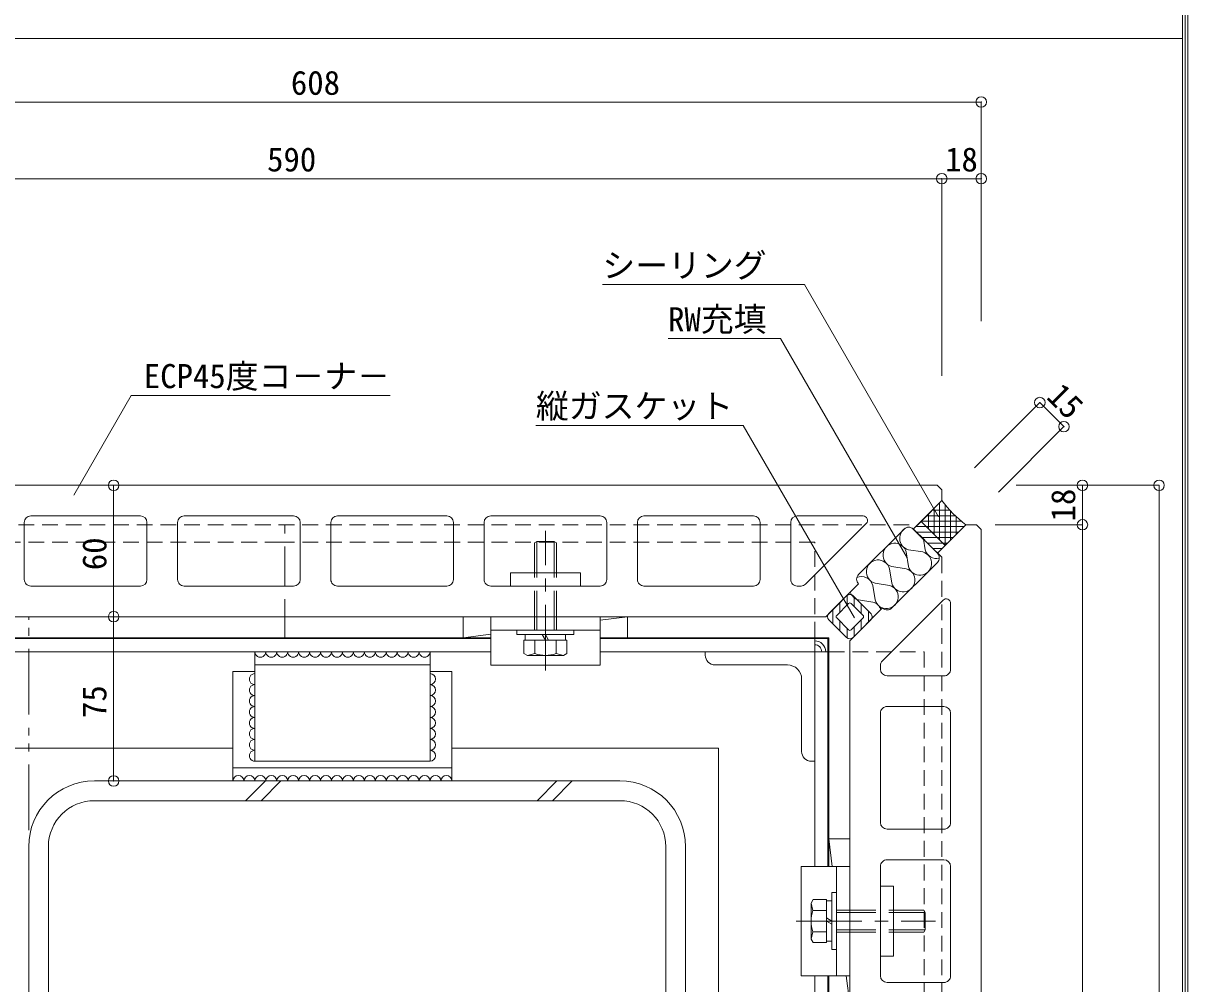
# Model space of a CAD drawing. Units: millimetres at full size, sheet at 1:6; details may follow other scales. Extents: x -1209 to 1209, y -852 to 852.
# Drawn here: x 678 to 1209, y -449 to -11 of the extents above; entities that cross this region are included whole.
import ezdxf
from ezdxf.enums import TextEntityAlignment as Align

# ---------------------------------------------------------------- set-up
doc = ezdxf.new("R2010")
doc.units = ezdxf.units.MM
doc.header["$LTSCALE"] = 6
doc.header["$PDMODE"] = 32
doc.header["$PDSIZE"] = 4.8
for name, pattern in [('CHAIN1', [8, 5, -1, 1, -1]), ('DASHED1', [1.8, 1.2, -0.6]), ('DASHED3', [4, 3, -1]), ('DOUBLE_CHAIN1', [8.8, 5, -1, 0.6, -0.6, 0.6, -1])]:
    doc.linetypes.add(name, pattern=pattern)
for name, color, linetype, lineweight in [('0-0_WAKU', 7, 'Continuous', 5), ('0-1_AL', 5, 'Continuous', 5), ('0-2_SUNPO', 7, 'Continuous', 5), ('0-3_STEEL', 6, 'Continuous', 5), ('0-4_KANAMONO', 6, 'Continuous', 5), ('0-5_FUKUSIZA', 3, 'Continuous', 5), ('0-6_HIFUKU', 4, 'Continuous', 5), ('0-7_KUTAI', 4, 'Continuous', 5)]:
    doc.layers.add(name, color=color, linetype=linetype, lineweight=lineweight)
doc.styles.add('ＭＳ ゴシック', font='')
doc.styles.get('ＭＳ ゴシック').set_extended_font_data('MS Gothic')

msp = doc.modelspace()

# ---------------------------------------------------------------- linework, layer by layer
at = {"layer": '0-0_WAKU'}
for p, q in [((1208.207, 851.207), (1208.207, -851.207)), ((1209.414, 852.414), (1209.414, -852.414)), ((1207, 850), (1207, -850)), ((0, -17.85), (1207, -17.85))]:
    msp.add_line(p, q, dxfattribs=at)
at = {"layer": '0-1_AL'}
for p, q in [((1094.977, -221.798), (509.218, -221.798)), ((1097.098, -223.919), (1094.977, -221.798)), ((1097.098, -223.919), (1097.098, -228.798)), ((1097.098, -228.798), (1084.098, -241.798)), ((678.098, -238.798), (678.098, -264.798)), ((731.098, -235.798), (681.098, -235.798)), ((734.098, -238.798), (734.098, -264.798)), ((748.098, -238.798), (748.098, -264.798)), ((801.098, -235.798), (751.098, -235.798)), ((804.098, -238.798), (804.098, -264.798)), ((818.098, -238.798), (818.098, -264.798)), ((871.098, -235.798), (821.098, -235.798)), ((874.098, -238.798), (874.098, -264.798)), ((888.098, -238.798), (888.098, -264.798)), ((941.098, -235.798), (891.098, -235.798)), ((944.098, -238.798), (944.098, -264.798)), ((958.098, -238.798), (958.098, -264.798)), ((1011.098, -235.798), (961.098, -235.798)), ((1014.098, -238.798), (1014.098, -264.798)), ((1028.098, -264.798), (1028.098, -238.798)), ((1061.228, -235.798), (1031.098, -235.798)), ((1062.642, -239.212), (1034.935, -266.919)), ((1079.855, -241.798), (1059.098, -262.555)), ((1108.098, -239.798), (1095.098, -252.798)), ((1112.977, -239.798), (1108.098, -239.798)), ((1112.977, -239.798), (1115.098, -241.919)), ((1115.098, -241.919), (1115.098, -778.369)), ((1095.098, -257.04), (1074.341, -277.798)), ((731.098, -267.798), (681.098, -267.798)), ((801.098, -267.798), (751.098, -267.798)), ((871.098, -267.798), (821.098, -267.798)), ((941.098, -267.798), (891.098, -267.798)), ((1011.098, -267.798), (961.098, -267.798)), ((1032.814, -267.798), (1031.098, -267.798)), ((1059.098, -266.798), (1044.098, -281.798)), ((1097.684, -274.254), (1069.977, -301.961)), ((1101.098, -275.668), (1101.098, -305.798)), ((1044.098, -281.798), (509.218, -281.798)), ((1070.098, -277.798), (1055.098, -292.798)), ((1055.098, -292.798), (1055.098, -778.369)), ((1069.098, -304.082), (1069.098, -305.798)), ((1072.098, -308.798), (1098.098, -308.798)), ((1098.098, -322.798), (1072.098, -322.798)), ((1069.098, -325.798), (1069.098, -375.798)), ((1101.098, -325.798), (1101.098, -375.798)), ((1098.098, -378.798), (1072.098, -378.798)), ((1098.098, -392.798), (1072.098, -392.798)), ((1069.098, -395.798), (1069.098, -445.798)), ((1101.098, -395.798), (1101.098, -445.798)), ((1098.098, -448.798), (1072.098, -448.798))]:
    msp.add_line(p, q, dxfattribs=at)
for centre, radius, start, end in [((681.098, -238.798), 3, 89.99998, 179.99998), ((731.098, -238.798), 3, 0, 90), ((751.098, -238.798), 3, 89.99998, 179.99998), ((801.098, -238.798), 3, 0, 90), ((821.098, -238.798), 3, 89.99998, 179.99998), ((871.098, -238.798), 3, 0, 90), ((891.098, -238.798), 3, 89.99998, 179.99998), ((941.098, -238.798), 3, 0, 90), ((961.098, -238.798), 3, 89.99998, 179.99998), ((1011.098, -238.798), 3, 0, 90), ((1031.098, -238.798), 3, 89.99998, 179.99998), ((1061.228, -237.798), 2, 315.00023, 89.99998), ((1081.977, -243.919), 3, 44.99913, 134.99997), ((1092.977, -254.919), 3, 314.99998, 45.00081), ((681.098, -264.798), 3, 179.99998, 269.99998), ((731.098, -264.798), 3, 270, 0), ((751.098, -264.798), 3, 179.99998, 269.99998), ((801.098, -264.798), 3, 270, 0), ((821.098, -264.798), 3, 179.99998, 269.99998), ((871.098, -264.798), 3, 270, 0), ((891.098, -264.798), 3, 179.99998, 269.99998), ((941.098, -264.798), 3, 270, 0), ((961.098, -264.798), 3, 179.99998, 269.99998), ((1011.098, -264.798), 3, 270, 0), ((1031.098, -264.798), 3, 179.99998, 269.99998), ((1061.219, -264.676), 3, 134.99994, 225.00081), ((1032.814, -264.798), 3, 269.99998, 315.00021), ((1099.098, -275.668), 2, 359.99998, 134.99976), ((1072.219, -275.676), 3, 224.99913, 314.99995), ((1072.098, -304.082), 3, 134.99977, 180), ((1072.098, -305.798), 3, 179.99994, 269.99994), ((1098.098, -305.798), 3, 269.99992, 359.99997), ((1072.098, -325.798), 3, 89.99994, 179.99994), ((1098.098, -325.798), 3, 359.99997, 89.99997), ((1072.098, -375.798), 3, 179.99994, 269.99994), ((1098.098, -375.798), 3, 269.99992, 359.99997), ((1072.098, -395.798), 3, 89.99994, 179.99994), ((1098.098, -395.798), 3, 359.99997, 89.99997), ((1072.098, -445.798), 3, 179.99994, 269.99994), ((1098.098, -445.798), 3, 269.99992, 359.99997)]:
    msp.add_arc(centre, radius, start, end, dxfattribs=at)
at = {"layer": '0-2_SUNPO'}
for p, q in [((507.099, -46.799), (1115.098, -46.799)), ((1115.098, -46.799), (1115.098, -146.799)), ((507.099, -81.799), (1097.098, -81.799)), ((1097.098, -81.799), (1097.098, -171.799)), ((1097.098, -81.799), (1115.098, -81.799)), ((1034.376, -130.17), (942.086, -130.17)), ((1095.624, -236.255), (1034.376, -130.17)), ((1023.507, -154.795), (972.086, -154.795)), ((1081.336, -254.958), (1023.507, -154.795)), ((700.667, -226.272), (726.957, -180.737)), ((726.957, -180.737), (845.16, -180.737)), ((1112.027, -213.869), (1141.883, -184.013)), ((1141.883, -184.013), (1152.883, -195.012)), ((911.753, -194.42), (1006.449, -194.42)), ((1057.18, -282.289), (1006.449, -194.42)), ((1123.026, -224.869), (1152.883, -195.012)), ((718.902, -281.799), (718.902, -221.799)), ((1196.326, -221.798), (1131.137, -221.798)), ((1161.326, -239.798), (1161.326, -221.798)), ((1196.326, -778.369), (1196.326, -221.798)), ((1161.326, -239.798), (1121.503, -239.798)), ((1161.326, -778.369), (1161.326, -239.798)), ((718.902, -356.797), (718.902, -281.799))]:
    msp.add_line(p, q, dxfattribs=at)
for p in [(1115.098, -46.799), (1097.098, -81.799), (1115.098, -81.799), (1141.883, -184.013), (1152.883, -195.012), (718.902, -221.799), (1161.326, -221.798), (1196.326, -221.798), (1161.326, -239.798), (718.902, -281.799), (718.902, -356.797)]:
    msp.add_point(p, dxfattribs=at)
at = {"layer": '0-3_STEEL', "linetype": 'DASHED1'}
for p, q in [((795.206, -247.797), (431.12, -247.797)), ((1039.099, -247.797), (795.206, -247.797)), ((1039.099, -291.399), (1039.099, -247.797)), ((1045.497, -297.797), (1089.099, -297.797)), ((1089.099, -297.797), (1089.099, -526.798))]:
    msp.add_line(p, q, dxfattribs=at)
at = {"layer": '0-3_STEEL'}
for p, q in [((891.096, -291.798), (670.49, -291.798)), ((1039.099, -291.799), (941.097, -291.799)), ((1039.098, -291.799), (1039.098, -395.789)), ((891.096, -297.798), (661.097, -297.798)), ((1045.097, -297.798), (941.097, -297.798)), ((1045.097, -297.797), (1045.097, -395.789)), ((1039.098, -445.79), (1039.098, -675.798))]:
    msp.add_line(p, q, dxfattribs=at)
at = {"layer": '0-4_KANAMONO', "linetype": 'DASHED1'}
for p, q in [((1082.248, -239.799), (431.12, -239.799)), ((1097.097, -254.648), (1082.248, -239.799)), ((1097.097, -254.648), (1097.097, -778.369))]:
    msp.add_line(p, q, dxfattribs=at)
at = {"layer": '0-4_KANAMONO', "linetype": 'DASHED3'}
for p, q in [((797.102, -291.812), (797.096, -239.812)), ((911.097, -287.95), (911.097, -261.799)), ((912.099, -287.95), (912.099, -261.799)), ((920.097, -287.95), (920.097, -261.799)), ((921.099, -287.95), (921.099, -261.799)), ((1048.946, -415.787), (1075.097, -415.787)), ((1048.946, -416.789), (1075.097, -416.789)), ((1048.946, -424.787), (1075.097, -424.787)), ((1048.946, -425.789), (1075.097, -425.789))]:
    msp.add_line(p, q, dxfattribs=at)
at = {"layer": '0-4_KANAMONO', "color": 7, "linetype": 'CHAIN1'}
for p, q in [((916.098, -306.322), (916.098, -242.563)), ((1030.546, -420.787), (1094.305, -420.802))]:
    msp.add_line(p, q, dxfattribs=at)
at = {"layer": '0-4_KANAMONO'}
for p, q in [((911.097, -261.799), (911.097, -248.029)), ((912.096, -261.799), (912.096, -247.45)), ((920.097, -261.799), (920.097, -247.45)), ((920.097, -247.45), (921.096, -248.029)), ((921.096, -261.799), (921.096, -248.029)), ((900.098, -261.799), (932.098, -261.799)), ((900.098, -267.799), (900.098, -261.799)), ((932.098, -267.799), (932.098, -261.799)), ((900.098, -267.799), (932.098, -267.799)), ((891.096, -303.952), (891.096, -281.8)), ((891.096, -281.8), (941.097, -281.8)), ((941.097, -303.952), (941.097, -281.8)), ((661.097, -291.399), (891.096, -291.399)), ((661.097, -291.799), (891.096, -291.799)), ((891.096, -287.95), (941.097, -287.95)), ((903.098, -289.951), (903.098, -287.95)), ((929.098, -289.951), (903.098, -289.951)), ((926.598, -287.95), (905.598, -287.95)), ((925.911, -292.45), (906.282, -292.45)), ((906.282, -298.546), (906.282, -292.45)), ((906.897, -292.45), (906.897, -289.951)), ((911.19, -298.624), (911.19, -292.45)), ((916.098, -292.45), (914.655, -289.951)), ((917.541, -292.45), (916.098, -289.951)), ((921.003, -298.624), (921.003, -292.45)), ((925.296, -292.45), (925.296, -289.951)), ((925.911, -298.546), (925.911, -292.45)), ((929.098, -289.951), (929.098, -287.95)), ((941.097, -291.399), (1045.499, -291.399)), ((943.491, -291.799), (1045.098, -291.799)), ((1045.097, -393.405), (1045.097, -291.798)), ((1045.497, -395.789), (1045.497, -291.397)), ((924.348, -299.452), (907.848, -299.452)), ((921.003, -298.627), (924.348, -299.452)), ((924.348, -299.452), (925.914, -298.549)), ((891.096, -303.952), (941.097, -303.952)), ((1032.944, -445.79), (1032.944, -395.789)), ((1032.944, -395.789), (1055.096, -395.789)), ((1048.946, -445.79), (1048.946, -395.789)), ((1055.096, -445.79), (1055.096, -395.789)), ((1046.945, -407.788), (1046.945, -433.788)), ((1046.945, -407.788), (1048.946, -407.788)), ((1069.097, -404.788), (1075.097, -404.788)), ((1069.097, -436.788), (1069.097, -404.788)), ((1075.097, -436.788), (1075.097, -404.788)), ((1037.444, -412.538), (1038.347, -410.972)), ((1037.444, -412.538), (1037.444, -429.038)), ((1038.269, -415.883), (1037.444, -412.538)), ((1038.35, -410.975), (1044.446, -410.975)), ((1044.446, -410.975), (1044.446, -430.604)), ((1044.446, -411.59), (1046.945, -411.59)), ((1048.946, -410.288), (1048.946, -431.288)), ((1038.272, -415.883), (1044.446, -415.883)), ((1044.446, -419.345), (1046.945, -420.788)), ((1075.097, -415.79), (1088.867, -415.79)), ((1075.097, -416.789), (1089.446, -416.789)), ((1089.446, -416.789), (1088.867, -415.79)), ((1044.446, -420.788), (1046.945, -422.231)), ((1075.097, -424.79), (1089.446, -424.79)), ((1038.272, -425.696), (1044.446, -425.696)), ((1038.35, -430.604), (1044.446, -430.604)), ((1044.446, -429.989), (1046.945, -429.989)), ((1075.097, -425.789), (1088.867, -425.789)), ((1046.945, -433.788), (1048.946, -433.788)), ((1069.097, -436.788), (1075.097, -436.788)), ((1032.944, -445.79), (1055.096, -445.79)), ((1045.097, -675.798), (1045.097, -445.79)), ((1045.497, -675.798), (1045.497, -445.79))]:
    msp.add_line(p, q, dxfattribs=at)
for points in [[(920.097, -247.45), (912.096, -247.45), (911.097, -248.029)], [(911.19, -298.627), (907.848, -299.452), (906.282, -298.549)], [(1089.446, -416.789), (1089.446, -424.79), (1088.867, -425.789)], [(1038.269, -425.696), (1037.444, -429.038), (1038.347, -430.604)]]:
    msp.add_lwpolyline(points, dxfattribs=at)
for centre, start, end in [((916.098, -284.452), 250.903, 289.09679), ((1052.444, -420.788), 160.90317, 199.09695)]:
    msp.add_arc(centre, 15, start, end, dxfattribs=at)
at = {"layer": '0-5_FUKUSIZA'}
for p, q in [((1100.776, -233.176), (1092.72, -233.176)), ((1093.613, -244.242), (1093.613, -232.282)), ((1096.113, -246.742), (1096.113, -229.782)), ((1098.614, -249.282), (1098.614, -230.711)), ((1099.041, -230.839), (1099.053, -230.839)), ((1101.113, -246.782), (1101.113, -233.536)), ((1087.634, -238.262), (1098.634, -249.262)), ((1106.057, -238.176), (1087.72, -238.176)), ((1103.248, -235.676), (1090.22, -235.676)), ((1091.026, -241.655), (1091.026, -234.869)), ((1103.614, -244.282), (1103.614, -236.021)), ((1095.098, -252.798), (1084.098, -241.798)), ((1091.943, -240.676), (1085.22, -240.676)), ((1094.442, -243.176), (1085.476, -243.176)), ((1093.526, -240.676), (1091.943, -240.676)), ((1107.22, -240.676), (1093.526, -240.676)), ((1096.026, -243.176), (1094.442, -243.176)), ((1104.72, -243.176), (1096.026, -243.176)), ((1102.22, -245.676), (1087.976, -245.676)), ((1088.744, -246.443), (1089.483, -251.223)), ((1099.72, -248.176), (1090.476, -248.176)), ((1080.841, -252.244), (1081.862, -258.845)), ((1081.862, -251.224), (1088.462, -252.244)), ((1097.22, -250.676), (1092.976, -250.676)), ((1073.219, -259.866), (1074.24, -266.466)), ((1074.24, -258.845), (1080.84, -259.866)), ((1065.598, -267.487), (1066.619, -274.087)), ((1066.619, -266.466), (1073.219, -267.487)), ((1045.56, -280.305), (1053.649, -272.216)), ((1049.102, -281.176), (1054.517, -275.76)), ((1055.72, -275.76), (1061.135, -281.176)), ((1056.453, -272.09), (1064.806, -280.443)), ((1058.998, -274.088), (1065.598, -275.109)), ((1053.643, -291.342), (1045.553, -283.253)), ((1049.102, -282.379), (1054.517, -287.794)), ((1055.72, -287.794), (1061.136, -282.379)), ((1056.591, -291.336), (1064.68, -283.247))]:
    msp.add_line(p, q, dxfattribs=at)
at = {"layer": '0-5_FUKUSIZA', "linetype": 'DASHED1'}
for p, q in [((1050.565, -279.713), (1050.565, -275.3)), ((1053.815, -276.463), (1053.815, -272.067)), ((1057.065, -277.105), (1057.064, -272.702)), ((1060.315, -280.355), (1060.315, -275.953)), ((1047.314, -285.014), (1047.315, -278.551)), ((1063.565, -284.362), (1063.564, -279.202)), ((1050.565, -288.264), (1050.565, -283.842)), ((1053.815, -291.494), (1053.815, -287.092)), ((1057.065, -290.862), (1057.065, -286.45)), ((1060.315, -287.612), (1060.315, -283.2))]:
    msp.add_line(p, q, dxfattribs=at)
at = {"layer": '0-5_FUKUSIZA'}
for points in [[(1084.098, -241.798), (1087.634, -238.262), (1097.098, -228.798)], [(1095.098, -252.798), (1098.634, -249.262), (1108.098, -239.798)], [(891.096, -289.799), (878.596, -291.399), (878.596, -281.8)], [(953.597, -291.399), (953.597, -281.799), (941.097, -283.399)], [(1047.099, -395.791), (1045.499, -383.291), (1055.098, -383.291)], [(1045.499, -458.292), (1055.099, -458.292), (1053.499, -445.792)]]:
    msp.add_lwpolyline(points, dxfattribs=at)
for centre, radius, start, end in [((1142.497, -194.399), 56.959, 217.15135, 232.84857), ((1083.257, -246.018), 5.389, 111.244, 254.99605), ((1075.635, -253.64), 5.389, 15.00392, 254.99603), ((1087.067, -257.45), 5.389, 194.99942, 75.00053), ((1094.688, -249.829), 5.389, 194.99942, 283.79404), ((1068.014, -261.261), 5.389, 15.00392, 254.99603), ((1079.446, -265.071), 5.389, 194.99942, 75.00053), ((1060.393, -268.882), 5.389, 15.00392, 112.62683), ((1060.393, -268.882), 5.389, 198.67963, 254.99602), ((1071.824, -272.693), 5.389, 194.99942, 75.00053), ((1055.12, -273.687), 2.08, 50.14499, 135), ((1055.119, -276.362), 0.851, 45, 135), ((1064.203, -280.314), 5.389, 18.68336, 75.00055), ((1047.045, -281.782), 2.095, 135.16299, 224.60699), ((1049.703, -281.777), 0.851, 135, 225), ((1060.534, -281.777), 0.851, 315, 45), ((1063.209, -281.776), 2.08, 315, 39.855), ((1055.114, -289.851), 2.095, 225.39299, 314.83699), ((1055.118, -287.193), 0.851, 225, 315), ((1039.099, -297.798), 4.999, 0, 90.01132), ((1039.099, -297.798), 3.2, 0, 90.0177), ((785.889, -297.797), 2.5, 179.99998, 359.99998), ((790.889, -297.797), 2.5, 179.99998, 359.99998), ((795.889, -297.797), 2.5, 179.99998, 359.99998), ((800.889, -297.797), 2.5, 179.99998, 359.99998), ((805.889, -297.797), 2.5, 179.99998, 359.99998), ((810.889, -297.797), 2.5, 179.99998, 359.99998), ((815.889, -297.797), 2.5, 179.99998, 359.99998), ((820.889, -297.797), 2.5, 179.99998, 359.99998), ((825.889, -297.797), 2.5, 179.99998, 359.99998), ((830.889, -297.797), 2.5, 179.99998, 359.99998), ((835.889, -297.797), 2.5, 179.99998, 359.99998), ((840.889, -297.797), 2.5, 179.99998, 359.99998), ((845.889, -297.797), 2.5, 179.99998, 359.99998), ((850.889, -297.797), 2.5, 179.99998, 359.99998), ((855.889, -297.797), 2.5, 179.99998, 359.99998), ((860.889, -297.797), 2.5, 179.99998, 359.99998), ((783.389, -310.296), 2.5, 89.99998, 269.99998), ((863.389, -310.296), 2.5, 270, 90), ((783.389, -315.297), 2.5, 89.99998, 269.99998), ((863.389, -315.297), 2.5, 270, 90), ((783.389, -320.297), 2.5, 89.99998, 269.99998), ((863.389, -320.297), 2.5, 270, 90), ((783.389, -325.297), 2.5, 89.99998, 269.99998), ((863.389, -325.297), 2.5, 270, 90), ((783.389, -330.297), 2.5, 89.99998, 269.99998), ((863.389, -330.297), 2.5, 270, 90), ((783.389, -335.297), 2.5, 89.99998, 269.99998), ((863.389, -335.297), 2.5, 270, 90), ((783.389, -340.297), 2.5, 89.99998, 269.99998), ((863.389, -340.297), 2.5, 270, 90), ((783.389, -345.297), 2.5, 89.99998, 269.99998), ((863.389, -345.297), 2.5, 270, 90), ((775.889, -356.797), 2.5, 0, 179.99998), ((780.889, -356.797), 2.5, 0, 179.99998), ((785.889, -356.797), 2.5, 0, 179.99998), ((790.889, -356.797), 2.5, 0, 179.99998), ((795.889, -356.797), 2.5, 0, 179.99998), ((800.889, -356.797), 2.5, 0, 179.99998), ((805.889, -356.797), 2.5, 0, 179.99998), ((810.889, -356.797), 2.5, 0, 179.99998), ((815.889, -356.797), 2.5, 0, 179.99998), ((820.889, -356.797), 2.5, 0, 179.99998), ((825.889, -356.797), 2.5, 0, 179.99998), ((830.889, -356.797), 2.5, 0, 179.99998), ((835.889, -356.797), 2.5, 0, 179.99998), ((840.889, -356.797), 2.5, 0, 179.99998), ((845.889, -356.797), 2.5, 0, 179.99998), ((850.889, -356.797), 2.5, 0, 179.99998), ((855.889, -356.797), 2.5, 0, 179.99998), ((860.889, -356.797), 2.5, 0, 179.99998), ((865.889, -356.797), 2.5, 0, 179.99998), ((870.889, -356.797), 2.5, 0, 179.99998)]:
    msp.add_arc(centre, radius, start, end, dxfattribs=at)
at = {"layer": '0-6_HIFUKU', "linetype": 'DOUBLE_CHAIN1'}
msp.add_line((680.099, -379.297), (680.099, -281.798), dxfattribs=at)
at = {"layer": '0-7_KUTAI', "color": 6}
for p, q in [((783.389, -347.796), (783.389, -297.797)), ((863.389, -347.796), (863.389, -297.797)), ((989.098, -297.798), (1039.098, -297.798)), ((989.098, -297.798), (989.098, -299.298)), ((1039.098, -297.798), (1039.098, -347.798)), ((863.389, -303.796), (783.389, -303.796)), ((863.389, -306.796), (873.389, -306.796)), ((873.389, -356.797), (873.389, -306.796)), ((993.598, -303.798), (1026.598, -303.798)), ((1033.098, -310.298), (1033.098, -343.298)), ((665.099, -341.797), (773.389, -341.797)), ((873.389, -341.797), (995.099, -341.797)), ((995.099, -341.797), (995.099, -463.507)), ((773.389, -350.797), (873.389, -350.797)), ((863.389, -347.796), (783.389, -347.796)), ((1037.598, -347.798), (1039.098, -347.798)), ((710.099, -356.797), (950.099, -356.797)), ((779.186, -365.796), (788.186, -356.797)), ((786.257, -365.796), (795.257, -356.797)), ((850.099, -356.797), (950.099, -356.797)), ((912.248, -365.796), (921.248, -356.797)), ((919.319, -365.796), (928.319, -356.797)), ((710.099, -365.796), (950.099, -365.796)), ((680.099, -386.796), (680.099, -626.797)), ((689.099, -386.796), (689.099, -626.797)), ((971.099, -386.796), (971.099, -626.797)), ((980.099, -386.998), (980.099, -626.797))]:
    msp.add_line(p, q, dxfattribs=at)
msp.add_lwpolyline([(773.389, -356.797), (773.389, -306.796), (783.389, -306.796)], dxfattribs=at)
for centre, radius, start, end in [((993.598, -299.298), 4.5, 180, 270), ((1029.098, -297.798), 1.376, 179.99992, 180), ((1026.598, -310.298), 6.5, 0, 89.99998), ((1037.598, -343.298), 4.5, 180, 270), ((710.099, -386.796), 30, 89.99998, 179.99998), ((950.099, -386.796), 30, 0, 89.99998), ((710.099, -386.796), 21, 89.99998, 179.99998), ((950.099, -386.796), 21, 0, 89.99998)]:
    msp.add_arc(centre, radius, start, end, dxfattribs=at)

# ---------------------------------------------------------------- texts
at = {"layer": '0-2_SUNPO', "style": 'ＭＳ ゴシック'}
for s, p in [('608', (799.849, -46.799)), ('590', (788.974, -81.799)), ('18', (1098.598, -81.799)), ('シーリング', (942.086, -130.17)), ('RW充填', (972.086, -154.795)), ('ECP45度コ－ナ－', (732.66, -180.737)), ('縦ガスケット', (911.753, -194.42))]:
    msp.add_text(s, height=11, dxfattribs=at).set_placement(p, align=Align.BOTTOM_LEFT)
for s, rotation, p in [('15', 315, (1142.08, -184.209)), ('18', 90, (1161.326, -238.298)), ('60', 90, (718.902, -260.549)), ('75', 90, (718.902, -328.048))]:
    msp.add_text(s, height=11, rotation=rotation, dxfattribs=at).set_placement(p, align=Align.BOTTOM_LEFT)

doc.saveas('drawing.dxf')
